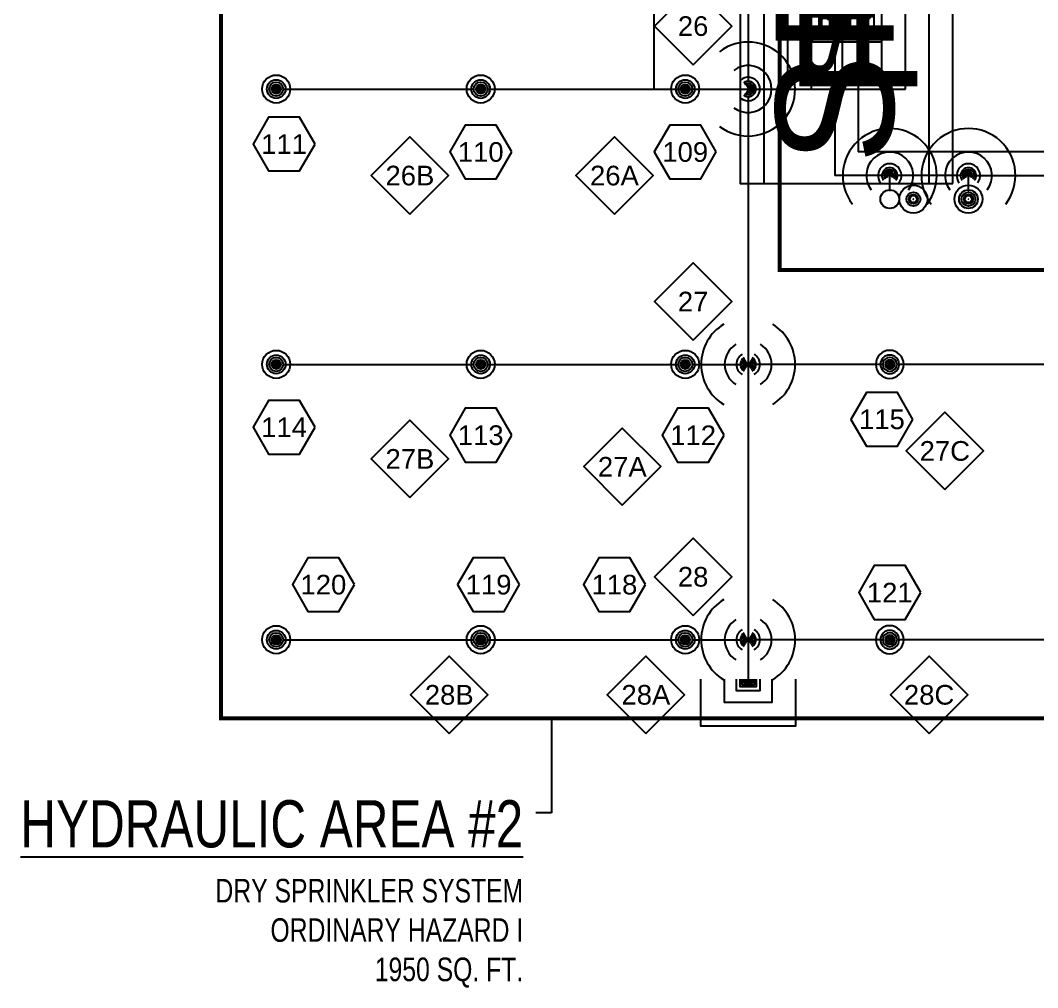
# Model space of a CAD drawing. Extents: x -17670 to 21732, y -105 to 1153.
# Drawn here: x -3454 to -2937, y -105 to 387 of the extents above; entities that cross this region are included whole.
import ezdxf
from ezdxf.enums import TextEntityAlignment as Align

# ---------------------------------------------------------------- set-up
doc = ezdxf.new("R2010")
doc.units = 0
doc.header["$LTSCALE"] = 48
doc.header["$MEASUREMENT"] = 0
doc.linetypes.add('PHANTOM', pattern=[2.5, 1.25, -0.25, 0.25, -0.25, 0.25, -0.25])
for name, color, linetype in [('0 @ 1 (1)', 7, 'Continuous'), ('0 @ 1 (2)', 7, 'Continuous'), ('0 @ 12', 7, 'Continuous'), ('0 @ 128', 7, 'Continuous'), ('0 @ 16', 7, 'Continuous'), ('0 @ 192', 7, 'Continuous'), ('0 @ 2', 7, 'Continuous'), ('0 @ 24', 7, 'Continuous'), ('0 @ 384', 7, 'Continuous'), ('0 @ 4', 7, 'Continuous'), ('0 @ 48', 7, 'Continuous'), ('0 @ 64', 7, 'Continuous'), ('0 @ 768', 7, 'Continuous'), ('0 @ 8', 7, 'Continuous'), ('0 @ 96', 7, 'Continuous'), ('F-DRYP-N', 3, 'Continuous'), ('F-DRYP-N @ 1 (1)', 3, 'Continuous'), ('F-DRYP-N @ 1 (2)', 3, 'Continuous'), ('F-DRYP-N @ 12', 3, 'Continuous'), ('F-DRYP-N @ 128', 3, 'Continuous'), ('F-DRYP-N @ 16', 3, 'Continuous'), ('F-DRYP-N @ 192', 3, 'Continuous'), ('F-DRYP-N @ 2', 3, 'Continuous'), ('F-DRYP-N @ 24', 3, 'Continuous'), ('F-DRYP-N @ 384', 3, 'Continuous'), ('F-DRYP-N @ 4', 3, 'Continuous'), ('F-DRYP-N @ 48', 3, 'Continuous'), ('F-DRYP-N @ 64', 3, 'Continuous'), ('F-DRYP-N @ 768', 3, 'Continuous'), ('F-DRYP-N @ 8', 3, 'Continuous'), ('F-DRYP-N @ 96', 3, 'Continuous'), ('F-FP-N', 2, 'Continuous'), ('F-FP-N @ 1 (1)', 2, 'Continuous'), ('F-FP-N @ 128', 2, 'Continuous'), ('F-FP-N @ 192', 2, 'Continuous'), ('F-FP-N @ 384', 2, 'Continuous'), ('F-FP-N @ 48', 2, 'Continuous'), ('F-FP-N @ 64', 2, 'Continuous'), ('F-FP-N @ 768', 2, 'Continuous'), ('F-FP-N @ 96', 2, 'Continuous'), ('F-HYDR-N', 2, 'Continuous'), ('F-HYDR-N @ 128', 2, 'Continuous'), ('F-SPRK-HEAD-N', 2, 'Continuous'), ('F-SPRK-HEAD-N @ 1 (1)', 2, 'Continuous'), ('F-SPRK-HEAD-N @ 1 (2)', 2, 'Continuous'), ('F-SPRK-HEAD-N @ 128', 2, 'Continuous'), ('F-SPRK-HEAD-N @ 192', 2, 'Continuous'), ('F-SPRK-HEAD-N @ 48', 2, 'Continuous'), ('F-SPRK-HEAD-N @ 64', 2, 'Continuous'), ('F-SPRK-HEAD-N @ 96', 2, 'Continuous'), ('F-SPRN-N', 1, 'Continuous'), ('F-SPRN-N @ 1 (1)', 1, 'Continuous'), ('F-SPRN-N @ 1 (2)', 1, 'Continuous'), ('F-SPRN-N @ 12', 1, 'Continuous'), ('F-SPRN-N @ 128', 1, 'Continuous'), ('F-SPRN-N @ 16', 1, 'Continuous'), ('F-SPRN-N @ 192', 1, 'Continuous'), ('F-SPRN-N @ 2', 1, 'Continuous'), ('F-SPRN-N @ 24', 1, 'Continuous'), ('F-SPRN-N @ 384', 1, 'Continuous'), ('F-SPRN-N @ 4', 1, 'Continuous'), ('F-SPRN-N @ 48', 1, 'Continuous'), ('F-SPRN-N @ 64', 1, 'Continuous'), ('F-SPRN-N @ 768', 1, 'Continuous'), ('F-SPRN-N @ 8', 1, 'Continuous'), ('F-SPRN-N @ 96', 1, 'Continuous')]:
    doc.layers.add(name, color=color, linetype=linetype)
doc.styles.add('Arial', font='arial.ttf')
doc.dimstyles.new('Loop128', dxfattribs={"dimscale": 0, "dimtxt": 0.09375, "dimasz": 0.03125, "dimexe": 0.0625, "dimexo": 0.0625, "dimgap": 0.09375, "dimtad": 1, "dimdec": 4, "dimzin": 3, "dimdsep": 46, "dimlunit": 4, "dimtxsty": 'Arial', "dimblk": 'OBLIQUE', "dimcen": 0.09375, "dimdle": 0.0625, "dimclrd": 256, "dimclre": 256, "dimclrt": 256, "dimadec": 4, "dimazin": 0, "dimtfac": 0.8, "dimtdec": 4, "dimtix": 1, "dimtofl": 0, "dimtmove": 1, "dimatfit": 0, "dimldrblk": 'LeaderNoteBlock', "dimfxl": 1, "dimfrac": 1, "dimtolj": 1, "dimtzin": 0, "dimlwd": -1, "dimlwe": -1, "dimarcsym": 0})

# ---------------------------------------------------------------- blocks, each defined once
blk = doc.blocks.new('*U20')
at = {"linetype": 'Continuous'}
blk.add_lwpolyline([(0, -0.03125), (-0.03125, -0.03125), (-0.03125, 0.03125), (0, 0.03125)], dxfattribs=at)
blk = doc.blocks.new('*U1248')
at = {"layer": 'F-DRYP-N @ 1 (1)', "rotation": 90}
blk.add_blockref('*U20', (-3084, 51.74), dxfattribs=at)
at = {"layer": 'F-DRYP-N @ 1 (2)', "rotation": 89.99999999999999}
blk.add_blockref('*U20', (-3084, 51.74), dxfattribs=at)
at = {"layer": 'F-DRYP-N @ 12', "xscale": 12.00000000000001, "yscale": 12.00000000000001, "zscale": 12.00000000000001, "rotation": 89.99999999999999}
blk.add_blockref('*U20', (-3084, 51.74), dxfattribs=at)
at = {"layer": 'F-DRYP-N @ 128', "xscale": 128.0000000000001, "yscale": 128.0000000000001, "zscale": 128.0000000000001, "rotation": 89.99999999999999}
blk.add_blockref('*U20', (-3084, 51.74), dxfattribs=at)
at = {"layer": 'F-DRYP-N @ 16', "xscale": 16.00000000000001, "yscale": 16.00000000000001, "zscale": 16.00000000000001, "rotation": 89.99999999999999}
blk.add_blockref('*U20', (-3084, 51.74), dxfattribs=at)
at = {"layer": 'F-DRYP-N @ 192', "xscale": 192.0000000000001, "yscale": 192.0000000000001, "zscale": 192.0000000000001, "rotation": 89.99999999999999}
blk.add_blockref('*U20', (-3084, 51.74), dxfattribs=at)
at = {"layer": 'F-DRYP-N @ 2', "xscale": 2.000000000000001, "yscale": 2.000000000000001, "zscale": 2.000000000000001, "rotation": 89.99999999999999}
blk.add_blockref('*U20', (-3084, 51.74), dxfattribs=at)
at = {"layer": 'F-DRYP-N @ 24', "xscale": 24.00000000000002, "yscale": 24.00000000000002, "zscale": 24.00000000000002, "rotation": 89.99999999999999}
blk.add_blockref('*U20', (-3084, 51.74), dxfattribs=at)
at = {"layer": 'F-DRYP-N @ 384', "xscale": 384.0000000000003, "yscale": 384.0000000000003, "zscale": 384.0000000000003, "rotation": 89.99999999999999}
blk.add_blockref('*U20', (-3084, 51.74), dxfattribs=at)
at = {"layer": 'F-DRYP-N @ 4', "xscale": 4.000000000000003, "yscale": 4.000000000000003, "zscale": 4.000000000000003, "rotation": 89.99999999999999}
blk.add_blockref('*U20', (-3084, 51.74), dxfattribs=at)
at = {"layer": 'F-DRYP-N @ 48', "xscale": 48.00000000000004, "yscale": 48.00000000000004, "zscale": 48.00000000000004, "rotation": 89.99999999999999}
blk.add_blockref('*U20', (-3084, 51.74), dxfattribs=at)
at = {"layer": 'F-DRYP-N @ 64', "xscale": 64.00000000000004, "yscale": 64.00000000000004, "zscale": 64.00000000000004, "rotation": 89.99999999999999}
blk.add_blockref('*U20', (-3084, 51.74), dxfattribs=at)
at = {"layer": 'F-DRYP-N @ 768', "xscale": 768.0000000000006, "yscale": 768.0000000000006, "zscale": 768.0000000000006, "rotation": 89.99999999999999}
blk.add_blockref('*U20', (-3084, 51.74), dxfattribs=at)
at = {"layer": 'F-DRYP-N @ 8', "xscale": 8.000000000000005, "yscale": 8.000000000000005, "zscale": 8.000000000000005, "rotation": 89.99999999999999}
blk.add_blockref('*U20', (-3084, 51.74), dxfattribs=at)
at = {"layer": 'F-DRYP-N @ 96', "xscale": 96.00000000000007, "yscale": 96.00000000000007, "zscale": 96.00000000000007, "rotation": 89.99999999999999}
blk.add_blockref('*U20', (-3084, 51.74), dxfattribs=at)
blk = doc.blocks.new('*U16')
at = {"layer": 'DEFPOINTS'}
blk.add_lwpolyline([(-0.125, -0.0625), (0.125, -0.0625), (0.125, 0.0625), (-0.125, 0.0625)], close=True, dxfattribs=at)
at = {"style": 'Arial'}
blk.add_text('FP', height=0.078125, dxfattribs=at).set_placement((0, 0), align=Align.MIDDLE)
blk = doc.blocks.new('*U1249')
at = {"layer": 'F-FP-N @ 1 (1)', "linetype": 'ByBlock', "lineweight": -2, "rotation": 90}
blk.add_blockref('*U16', (-3028, 399.74), dxfattribs=at)
at = {"layer": 'F-FP-N @ 128', "linetype": 'ByBlock', "lineweight": -2, "xscale": 128.0000000000001, "yscale": 128.0000000000001, "zscale": 128.0000000000001, "rotation": 89.99999999999999}
blk.add_blockref('*U16', (-3028, 399.74), dxfattribs=at)
at = {"layer": 'F-FP-N @ 192', "linetype": 'ByBlock', "lineweight": -2, "xscale": 192.0000000000001, "yscale": 192.0000000000001, "zscale": 192.0000000000001, "rotation": 89.99999999999999}
blk.add_blockref('*U16', (-3028, 399.74), dxfattribs=at)
at = {"layer": 'F-FP-N @ 384', "linetype": 'ByBlock', "lineweight": -2, "xscale": 384.0000000000003, "yscale": 384.0000000000003, "zscale": 384.0000000000003, "rotation": 89.99999999999999}
blk.add_blockref('*U16', (-3028, 399.74), dxfattribs=at)
at = {"layer": 'F-FP-N @ 48', "linetype": 'ByBlock', "lineweight": -2, "xscale": 48.00000000000004, "yscale": 48.00000000000004, "zscale": 48.00000000000004, "rotation": 89.99999999999999}
blk.add_blockref('*U16', (-3028, 399.74), dxfattribs=at)
at = {"layer": 'F-FP-N @ 64', "linetype": 'ByBlock', "lineweight": -2, "xscale": 64.00000000000004, "yscale": 64.00000000000004, "zscale": 64.00000000000004, "rotation": 89.99999999999999}
blk.add_blockref('*U16', (-3028, 399.74), dxfattribs=at)
at = {"layer": 'F-FP-N @ 768', "linetype": 'ByBlock', "lineweight": -2, "xscale": 768.0000000000006, "yscale": 768.0000000000006, "zscale": 768.0000000000006, "rotation": 89.99999999999999}
blk.add_blockref('*U16', (-3028, 399.74), dxfattribs=at)
at = {"layer": 'F-FP-N @ 96', "linetype": 'ByBlock', "lineweight": -2, "xscale": 96.00000000000007, "yscale": 96.00000000000007, "zscale": 96.00000000000007, "rotation": 89.99999999999999}
blk.add_blockref('*U16', (-3028, 399.74), dxfattribs=at)
blk = doc.blocks.new('*U23')
at = {"layer": 'DEFPOINTS'}
blk.add_lwpolyline([(-0.125, -0.0625), (0.125, -0.0625), (0.125, 0.0625), (-0.125, 0.0625)], close=True, dxfattribs=at)
at = {"style": 'Arial'}
blk.add_text('SPR', height=0.078125, dxfattribs=at).set_placement((0, 0), align=Align.MIDDLE)
blk = doc.blocks.new('*U1250')
at = {"layer": 'F-SPRN-N @ 1 (2)', "linetype": 'ByBlock', "lineweight": -2, "rotation": 90}
blk.add_blockref('*U23', (-3040, 399.74), dxfattribs=at)
at = {"layer": 'F-SPRN-N @ 128', "linetype": 'ByBlock', "lineweight": -2, "xscale": 128.0000000000001, "yscale": 128.0000000000001, "zscale": 128.0000000000001, "rotation": 89.99999999999999}
blk.add_blockref('*U23', (-3040, 399.74), dxfattribs=at)
at = {"layer": 'F-SPRN-N @ 192', "linetype": 'ByBlock', "lineweight": -2, "xscale": 192.0000000000001, "yscale": 192.0000000000001, "zscale": 192.0000000000001, "rotation": 89.99999999999999}
blk.add_blockref('*U23', (-3040, 399.74), dxfattribs=at)
at = {"layer": 'F-SPRN-N @ 384', "linetype": 'ByBlock', "lineweight": -2, "xscale": 384.0000000000003, "yscale": 384.0000000000003, "zscale": 384.0000000000003, "rotation": 89.99999999999999}
blk.add_blockref('*U23', (-3040, 399.74), dxfattribs=at)
at = {"layer": 'F-SPRN-N @ 48', "linetype": 'ByBlock', "lineweight": -2, "xscale": 48.00000000000004, "yscale": 48.00000000000004, "zscale": 48.00000000000004, "rotation": 89.99999999999999}
blk.add_blockref('*U23', (-3040, 399.74), dxfattribs=at)
at = {"layer": 'F-SPRN-N @ 64', "linetype": 'ByBlock', "lineweight": -2, "xscale": 64.00000000000004, "yscale": 64.00000000000004, "zscale": 64.00000000000004, "rotation": 89.99999999999999}
blk.add_blockref('*U23', (-3040, 399.74), dxfattribs=at)
at = {"layer": 'F-SPRN-N @ 768', "linetype": 'ByBlock', "lineweight": -2, "xscale": 768.0000000000006, "yscale": 768.0000000000006, "zscale": 768.0000000000006, "rotation": 89.99999999999999}
blk.add_blockref('*U23', (-3040, 399.74), dxfattribs=at)
at = {"layer": 'F-SPRN-N @ 96', "linetype": 'ByBlock', "lineweight": -2, "xscale": 96.00000000000007, "yscale": 96.00000000000007, "zscale": 96.00000000000007, "rotation": 89.99999999999999}
blk.add_blockref('*U23', (-3040, 399.74), dxfattribs=at)
blk = doc.blocks.new('*U36')
at = {"layer": 'DEFPOINTS'}
blk.add_lwpolyline([(-0.125, -0.0625), (0.125, -0.0625), (0.125, 0.0625), (-0.125, 0.0625)], close=True, dxfattribs=at)
at = {"style": 'Arial'}
blk.add_text('D', height=0.07812, dxfattribs=at).set_placement((0, 0), align=Align.MIDDLE)
blk = doc.blocks.new('*U1252')
at = {"layer": 'F-DRYP-N @ 1 (2)', "linetype": 'ByBlock', "lineweight": -2, "rotation": 90}
blk.add_blockref('*U36', (-3084, 447.74), dxfattribs=at)
at = {"layer": 'F-DRYP-N @ 128', "linetype": 'ByBlock', "lineweight": -2, "xscale": 128.0000000000001, "yscale": 128.0000000000001, "zscale": 128.0000000000001, "rotation": 89.99999999999999}
blk.add_blockref('*U36', (-3084, 447.74), dxfattribs=at)
at = {"layer": 'F-DRYP-N @ 192', "linetype": 'ByBlock', "lineweight": -2, "xscale": 192.0000000000001, "yscale": 192.0000000000001, "zscale": 192.0000000000001, "rotation": 89.99999999999999}
blk.add_blockref('*U36', (-3084, 447.74), dxfattribs=at)
at = {"layer": 'F-DRYP-N @ 384', "linetype": 'ByBlock', "lineweight": -2, "xscale": 384.0000000000003, "yscale": 384.0000000000003, "zscale": 384.0000000000003, "rotation": 89.99999999999999}
blk.add_blockref('*U36', (-3084, 447.74), dxfattribs=at)
at = {"layer": 'F-DRYP-N @ 48', "linetype": 'ByBlock', "lineweight": -2, "xscale": 48.00000000000004, "yscale": 48.00000000000004, "zscale": 48.00000000000004, "rotation": 89.99999999999999}
blk.add_blockref('*U36', (-3084, 447.74), dxfattribs=at)
at = {"layer": 'F-DRYP-N @ 64', "linetype": 'ByBlock', "lineweight": -2, "xscale": 64.00000000000004, "yscale": 64.00000000000004, "zscale": 64.00000000000004, "rotation": 89.99999999999999}
blk.add_blockref('*U36', (-3084, 447.74), dxfattribs=at)
at = {"layer": 'F-DRYP-N @ 768', "linetype": 'ByBlock', "lineweight": -2, "xscale": 768.0000000000006, "yscale": 768.0000000000006, "zscale": 768.0000000000006, "rotation": 89.99999999999999}
blk.add_blockref('*U36', (-3084, 447.74), dxfattribs=at)
at = {"layer": 'F-DRYP-N @ 96', "linetype": 'ByBlock', "lineweight": -2, "xscale": 96.00000000000007, "yscale": 96.00000000000007, "zscale": 96.00000000000007, "rotation": 89.99999999999999}
blk.add_blockref('*U36', (-3084, 447.74), dxfattribs=at)
blk = doc.blocks.new('*U27')
blk.add_circle((0, 0), 0.0371)
blk = doc.blocks.new('*U1264')
at = {"layer": 'F-SPRK-HEAD-N @ 1 (1)'}
blk.add_blockref('*U27', (-2972, 295.74), dxfattribs=at)
at = {"layer": 'F-SPRK-HEAD-N @ 1 (2)'}
blk.add_blockref('*U27', (-2972, 295.74), dxfattribs=at)
at = {"layer": 'F-SPRK-HEAD-N @ 128', "xscale": 128, "yscale": 128, "zscale": 128}
blk.add_blockref('*U27', (-2972, 295.74), dxfattribs=at)
at = {"layer": 'F-SPRK-HEAD-N @ 192', "xscale": 192, "yscale": 192, "zscale": 192}
blk.add_blockref('*U27', (-2972, 295.74), dxfattribs=at)
at = {"layer": 'F-SPRK-HEAD-N @ 48', "xscale": 48, "yscale": 48, "zscale": 48}
blk.add_blockref('*U27', (-2972, 295.74), dxfattribs=at)
at = {"layer": 'F-SPRK-HEAD-N @ 64', "xscale": 64, "yscale": 64, "zscale": 64}
blk.add_blockref('*U27', (-2972, 295.74), dxfattribs=at)
at = {"layer": 'F-SPRK-HEAD-N @ 96', "xscale": 96, "yscale": 96, "zscale": 96}
blk.add_blockref('*U27', (-2972, 295.74), dxfattribs=at)
blk = doc.blocks.new('*U12')
at = {"linetype": 'Continuous'}
blk.add_arc((0, 0), 0.03112, 232.56697, 127.43303, dxfattribs=at)
blk = doc.blocks.new('*U1226')
at = {"layer": '0 @ 1 (1)', "rotation": 180}
blk.add_blockref('*U12', (0, 0), dxfattribs=at)
at = {"layer": '0 @ 1 (2)', "rotation": 180}
blk.add_blockref('*U12', (0, 0), dxfattribs=at)
at = {"layer": '0 @ 12', "xscale": 12, "yscale": 12, "zscale": 12, "rotation": 180}
blk.add_blockref('*U12', (0, 0), dxfattribs=at)
at = {"layer": '0 @ 128', "xscale": 128, "yscale": 128, "zscale": 128, "rotation": 180}
blk.add_blockref('*U12', (0, 0), dxfattribs=at)
at = {"layer": '0 @ 16', "xscale": 16, "yscale": 16, "zscale": 16, "rotation": 180}
blk.add_blockref('*U12', (0, 0), dxfattribs=at)
at = {"layer": '0 @ 192', "xscale": 192, "yscale": 192, "zscale": 192, "rotation": 180}
blk.add_blockref('*U12', (0, 0), dxfattribs=at)
at = {"layer": '0 @ 2', "xscale": 2, "yscale": 2, "zscale": 2, "rotation": 180}
blk.add_blockref('*U12', (0, 0), dxfattribs=at)
at = {"layer": '0 @ 24', "xscale": 24, "yscale": 24, "zscale": 24, "rotation": 180}
blk.add_blockref('*U12', (0, 0), dxfattribs=at)
at = {"layer": '0 @ 384', "xscale": 384, "yscale": 384, "zscale": 384, "rotation": 180}
blk.add_blockref('*U12', (0, 0), dxfattribs=at)
at = {"layer": '0 @ 4', "xscale": 4, "yscale": 4, "zscale": 4, "rotation": 180}
blk.add_blockref('*U12', (0, 0), dxfattribs=at)
at = {"layer": '0 @ 48', "xscale": 48, "yscale": 48, "zscale": 48, "rotation": 180}
blk.add_blockref('*U12', (0, 0), dxfattribs=at)
at = {"layer": '0 @ 64', "xscale": 64, "yscale": 64, "zscale": 64, "rotation": 180}
blk.add_blockref('*U12', (0, 0), dxfattribs=at)
at = {"layer": '0 @ 768', "xscale": 768, "yscale": 768, "zscale": 768, "rotation": 180}
blk.add_blockref('*U12', (0, 0), dxfattribs=at)
at = {"layer": '0 @ 8', "xscale": 8, "yscale": 8, "zscale": 8, "rotation": 180}
blk.add_blockref('*U12', (0, 0), dxfattribs=at)
at = {"layer": '0 @ 96', "xscale": 96, "yscale": 96, "zscale": 96, "rotation": 180}
blk.add_blockref('*U12', (0, 0), dxfattribs=at)
blk = doc.blocks.new('PipeDrop')
blk.add_blockref('*U1226', (0, 0))
blk = doc.blocks.new('*U1429')
at = {"layer": 'F-SPRK-HEAD-N @ 1 (1)'}
blk.add_blockref('*U27', (-3000, 295.74), dxfattribs=at)
at = {"layer": 'F-SPRK-HEAD-N @ 1 (2)'}
blk.add_blockref('*U27', (-3000, 295.74), dxfattribs=at)
at = {"layer": 'F-SPRK-HEAD-N @ 128', "xscale": 128, "yscale": 128, "zscale": 128}
blk.add_blockref('*U27', (-3012, 295.74), dxfattribs=at)
at = {"layer": 'F-SPRK-HEAD-N @ 192', "xscale": 192, "yscale": 192, "zscale": 192}
blk.add_blockref('*U27', (-3000, 295.74), dxfattribs=at)
at = {"layer": 'F-SPRK-HEAD-N @ 48', "xscale": 48, "yscale": 48, "zscale": 48}
blk.add_blockref('*U27', (-3000, 295.74), dxfattribs=at)
at = {"layer": 'F-SPRK-HEAD-N @ 64', "xscale": 64, "yscale": 64, "zscale": 64}
blk.add_blockref('*U27', (-3000, 295.74), dxfattribs=at)
at = {"layer": 'F-SPRK-HEAD-N @ 96', "xscale": 96, "yscale": 96, "zscale": 96}
blk.add_blockref('*U27', (-3000, 295.74), dxfattribs=at)
blk = doc.blocks.new('*U1437')
at = {"layer": 'F-SPRN-N @ 1 (1)', "rotation": 89.99999999999999}
blk.add_blockref('*U12', (-3012, 307.74), dxfattribs=at)
at = {"layer": 'F-SPRN-N @ 1 (2)', "rotation": 89.99999999999999}
blk.add_blockref('*U12', (-3012, 307.74), dxfattribs=at)
at = {"layer": 'F-SPRN-N @ 12', "xscale": 12.00000000000001, "yscale": 12.00000000000001, "zscale": 12.00000000000001, "rotation": 89.99999999999999}
blk.add_blockref('*U12', (-3012, 307.74), dxfattribs=at)
at = {"layer": 'F-SPRN-N @ 128', "xscale": 128.0000000000001, "yscale": 128.0000000000001, "zscale": 128.0000000000001, "rotation": 89.99999999999999}
blk.add_blockref('*U12', (-3012, 307.74), dxfattribs=at)
at = {"layer": 'F-SPRN-N @ 16', "xscale": 16.00000000000001, "yscale": 16.00000000000001, "zscale": 16.00000000000001, "rotation": 89.99999999999999}
blk.add_blockref('*U12', (-3012, 307.74), dxfattribs=at)
at = {"layer": 'F-SPRN-N @ 192', "xscale": 192.0000000000001, "yscale": 192.0000000000001, "zscale": 192.0000000000001, "rotation": 89.99999999999999}
blk.add_blockref('*U12', (-3012, 307.74), dxfattribs=at)
at = {"layer": 'F-SPRN-N @ 2', "xscale": 2.000000000000001, "yscale": 2.000000000000001, "zscale": 2.000000000000001, "rotation": 89.99999999999999}
blk.add_blockref('*U12', (-3012, 307.74), dxfattribs=at)
at = {"layer": 'F-SPRN-N @ 24', "xscale": 24.00000000000001, "yscale": 24.00000000000001, "zscale": 24.00000000000001, "rotation": 89.99999999999999}
blk.add_blockref('*U12', (-3012, 307.74), dxfattribs=at)
at = {"layer": 'F-SPRN-N @ 384', "xscale": 384.0000000000002, "yscale": 384.0000000000002, "zscale": 384.0000000000002, "rotation": 89.99999999999999}
blk.add_blockref('*U12', (-3012, 307.74), dxfattribs=at)
at = {"layer": 'F-SPRN-N @ 4', "xscale": 4.000000000000002, "yscale": 4.000000000000002, "zscale": 4.000000000000002, "rotation": 89.99999999999999}
blk.add_blockref('*U12', (-3012, 307.74), dxfattribs=at)
at = {"layer": 'F-SPRN-N @ 48', "xscale": 48.00000000000002, "yscale": 48.00000000000002, "zscale": 48.00000000000002, "rotation": 89.99999999999999}
blk.add_blockref('*U12', (-3012, 307.74), dxfattribs=at)
at = {"layer": 'F-SPRN-N @ 64', "xscale": 64.00000000000003, "yscale": 64.00000000000003, "zscale": 64.00000000000003, "rotation": 89.99999999999999}
blk.add_blockref('*U12', (-3012, 307.74), dxfattribs=at)
at = {"layer": 'F-SPRN-N @ 768', "xscale": 768.0000000000003, "yscale": 768.0000000000003, "zscale": 768.0000000000003, "rotation": 89.99999999999999}
blk.add_blockref('*U12', (-3012, 307.74), dxfattribs=at)
at = {"layer": 'F-SPRN-N @ 8', "xscale": 8.000000000000004, "yscale": 8.000000000000004, "zscale": 8.000000000000004, "rotation": 89.99999999999999}
blk.add_blockref('*U12', (-3012, 307.74), dxfattribs=at)
at = {"layer": 'F-SPRN-N @ 96', "xscale": 96.00000000000004, "yscale": 96.00000000000004, "zscale": 96.00000000000004, "rotation": 89.99999999999999}
blk.add_blockref('*U12', (-3012, 307.74), dxfattribs=at)
blk = doc.blocks.new('*U38')
blk.add_circle((0, 0), 0.0371)
at = {"color": 7, "lineweight": 0}
blk.add_circle((0, 0), 0.0117, dxfattribs=at)
blk = doc.blocks.new('*U1443')
at = {"layer": 'F-SPRK-HEAD-N @ 1 (1)'}
blk.add_blockref('*U38', (-3116, 351.74), dxfattribs=at)
at = {"layer": 'F-SPRK-HEAD-N @ 1 (2)'}
blk.add_blockref('*U38', (-3116, 351.74), dxfattribs=at)
at = {"layer": 'F-SPRK-HEAD-N @ 128', "xscale": 128, "yscale": 128, "zscale": 128}
blk.add_blockref('*U38', (-3116, 351.74), dxfattribs=at)
at = {"layer": 'F-SPRK-HEAD-N @ 192', "xscale": 192, "yscale": 192, "zscale": 192}
blk.add_blockref('*U38', (-3116, 351.74), dxfattribs=at)
at = {"layer": 'F-SPRK-HEAD-N @ 48', "xscale": 48, "yscale": 48, "zscale": 48}
blk.add_blockref('*U38', (-3116, 351.74), dxfattribs=at)
at = {"layer": 'F-SPRK-HEAD-N @ 64', "xscale": 64, "yscale": 64, "zscale": 64}
blk.add_blockref('*U38', (-3116, 351.74), dxfattribs=at)
at = {"layer": 'F-SPRK-HEAD-N @ 96', "xscale": 96, "yscale": 96, "zscale": 96}
blk.add_blockref('*U38', (-3116, 351.74), dxfattribs=at)
blk = doc.blocks.new('*U1444')
at = {"layer": 'F-SPRK-HEAD-N @ 1 (1)'}
blk.add_blockref('*U38', (-3220, 351.74), dxfattribs=at)
at = {"layer": 'F-SPRK-HEAD-N @ 1 (2)'}
blk.add_blockref('*U38', (-3220, 351.74), dxfattribs=at)
at = {"layer": 'F-SPRK-HEAD-N @ 128', "xscale": 128, "yscale": 128, "zscale": 128}
blk.add_blockref('*U38', (-3220, 351.74), dxfattribs=at)
at = {"layer": 'F-SPRK-HEAD-N @ 192', "xscale": 192, "yscale": 192, "zscale": 192}
blk.add_blockref('*U38', (-3220, 351.74), dxfattribs=at)
at = {"layer": 'F-SPRK-HEAD-N @ 48', "xscale": 48, "yscale": 48, "zscale": 48}
blk.add_blockref('*U38', (-3220, 351.74), dxfattribs=at)
at = {"layer": 'F-SPRK-HEAD-N @ 64', "xscale": 64, "yscale": 64, "zscale": 64}
blk.add_blockref('*U38', (-3220, 351.74), dxfattribs=at)
at = {"layer": 'F-SPRK-HEAD-N @ 96', "xscale": 96, "yscale": 96, "zscale": 96}
blk.add_blockref('*U38', (-3220, 351.74), dxfattribs=at)
blk = doc.blocks.new('*U1445')
at = {"layer": 'F-SPRK-HEAD-N @ 1 (1)'}
blk.add_blockref('*U38', (-3324, 351.74), dxfattribs=at)
at = {"layer": 'F-SPRK-HEAD-N @ 1 (2)'}
blk.add_blockref('*U38', (-3324, 351.74), dxfattribs=at)
at = {"layer": 'F-SPRK-HEAD-N @ 128', "xscale": 128, "yscale": 128, "zscale": 128}
blk.add_blockref('*U38', (-3324, 351.74), dxfattribs=at)
at = {"layer": 'F-SPRK-HEAD-N @ 192', "xscale": 192, "yscale": 192, "zscale": 192}
blk.add_blockref('*U38', (-3324, 351.74), dxfattribs=at)
at = {"layer": 'F-SPRK-HEAD-N @ 48', "xscale": 48, "yscale": 48, "zscale": 48}
blk.add_blockref('*U38', (-3324, 351.74), dxfattribs=at)
at = {"layer": 'F-SPRK-HEAD-N @ 64', "xscale": 64, "yscale": 64, "zscale": 64}
blk.add_blockref('*U38', (-3324, 351.74), dxfattribs=at)
at = {"layer": 'F-SPRK-HEAD-N @ 96', "xscale": 96, "yscale": 96, "zscale": 96}
blk.add_blockref('*U38', (-3324, 351.74), dxfattribs=at)
blk = doc.blocks.new('*U1446')
at = {"layer": 'F-SPRK-HEAD-N @ 1 (1)'}
blk.add_blockref('*U38', (-3116, 211.74), dxfattribs=at)
at = {"layer": 'F-SPRK-HEAD-N @ 1 (2)'}
blk.add_blockref('*U38', (-3116, 211.74), dxfattribs=at)
at = {"layer": 'F-SPRK-HEAD-N @ 128', "xscale": 128, "yscale": 128, "zscale": 128}
blk.add_blockref('*U38', (-3116, 211.74), dxfattribs=at)
at = {"layer": 'F-SPRK-HEAD-N @ 192', "xscale": 192, "yscale": 192, "zscale": 192}
blk.add_blockref('*U38', (-3116, 211.74), dxfattribs=at)
at = {"layer": 'F-SPRK-HEAD-N @ 48', "xscale": 48, "yscale": 48, "zscale": 48}
blk.add_blockref('*U38', (-3116, 211.74), dxfattribs=at)
at = {"layer": 'F-SPRK-HEAD-N @ 64', "xscale": 64, "yscale": 64, "zscale": 64}
blk.add_blockref('*U38', (-3116, 211.74), dxfattribs=at)
at = {"layer": 'F-SPRK-HEAD-N @ 96', "xscale": 96, "yscale": 96, "zscale": 96}
blk.add_blockref('*U38', (-3116, 211.74), dxfattribs=at)
blk = doc.blocks.new('*U1447')
at = {"layer": 'F-SPRK-HEAD-N @ 1 (1)'}
blk.add_blockref('*U38', (-3220, 211.74), dxfattribs=at)
at = {"layer": 'F-SPRK-HEAD-N @ 1 (2)'}
blk.add_blockref('*U38', (-3220, 211.74), dxfattribs=at)
at = {"layer": 'F-SPRK-HEAD-N @ 128', "xscale": 128, "yscale": 128, "zscale": 128}
blk.add_blockref('*U38', (-3220, 211.74), dxfattribs=at)
at = {"layer": 'F-SPRK-HEAD-N @ 192', "xscale": 192, "yscale": 192, "zscale": 192}
blk.add_blockref('*U38', (-3220, 211.74), dxfattribs=at)
at = {"layer": 'F-SPRK-HEAD-N @ 48', "xscale": 48, "yscale": 48, "zscale": 48}
blk.add_blockref('*U38', (-3220, 211.74), dxfattribs=at)
at = {"layer": 'F-SPRK-HEAD-N @ 64', "xscale": 64, "yscale": 64, "zscale": 64}
blk.add_blockref('*U38', (-3220, 211.74), dxfattribs=at)
at = {"layer": 'F-SPRK-HEAD-N @ 96', "xscale": 96, "yscale": 96, "zscale": 96}
blk.add_blockref('*U38', (-3220, 211.74), dxfattribs=at)
blk = doc.blocks.new('*U1448')
at = {"layer": 'F-SPRK-HEAD-N @ 1 (1)'}
blk.add_blockref('*U38', (-3324, 211.74), dxfattribs=at)
at = {"layer": 'F-SPRK-HEAD-N @ 1 (2)'}
blk.add_blockref('*U38', (-3324, 211.74), dxfattribs=at)
at = {"layer": 'F-SPRK-HEAD-N @ 128', "xscale": 128, "yscale": 128, "zscale": 128}
blk.add_blockref('*U38', (-3324, 211.74), dxfattribs=at)
at = {"layer": 'F-SPRK-HEAD-N @ 192', "xscale": 192, "yscale": 192, "zscale": 192}
blk.add_blockref('*U38', (-3324, 211.74), dxfattribs=at)
at = {"layer": 'F-SPRK-HEAD-N @ 48', "xscale": 48, "yscale": 48, "zscale": 48}
blk.add_blockref('*U38', (-3324, 211.74), dxfattribs=at)
at = {"layer": 'F-SPRK-HEAD-N @ 64', "xscale": 64, "yscale": 64, "zscale": 64}
blk.add_blockref('*U38', (-3324, 211.74), dxfattribs=at)
at = {"layer": 'F-SPRK-HEAD-N @ 96', "xscale": 96, "yscale": 96, "zscale": 96}
blk.add_blockref('*U38', (-3324, 211.74), dxfattribs=at)
blk = doc.blocks.new('*U1449')
at = {"layer": 'F-SPRK-HEAD-N @ 1 (1)'}
blk.add_blockref('*U38', (-3116, 71.74), dxfattribs=at)
at = {"layer": 'F-SPRK-HEAD-N @ 1 (2)'}
blk.add_blockref('*U38', (-3116, 71.74), dxfattribs=at)
at = {"layer": 'F-SPRK-HEAD-N @ 128', "xscale": 128, "yscale": 128, "zscale": 128}
blk.add_blockref('*U38', (-3116, 71.74), dxfattribs=at)
at = {"layer": 'F-SPRK-HEAD-N @ 192', "xscale": 192, "yscale": 192, "zscale": 192}
blk.add_blockref('*U38', (-3116, 71.74), dxfattribs=at)
at = {"layer": 'F-SPRK-HEAD-N @ 48', "xscale": 48, "yscale": 48, "zscale": 48}
blk.add_blockref('*U38', (-3116, 71.74), dxfattribs=at)
at = {"layer": 'F-SPRK-HEAD-N @ 64', "xscale": 64, "yscale": 64, "zscale": 64}
blk.add_blockref('*U38', (-3116, 71.74), dxfattribs=at)
at = {"layer": 'F-SPRK-HEAD-N @ 96', "xscale": 96, "yscale": 96, "zscale": 96}
blk.add_blockref('*U38', (-3116, 71.74), dxfattribs=at)
blk = doc.blocks.new('*U1450')
at = {"layer": 'F-SPRK-HEAD-N @ 1 (1)'}
blk.add_blockref('*U38', (-3220, 71.74), dxfattribs=at)
at = {"layer": 'F-SPRK-HEAD-N @ 1 (2)'}
blk.add_blockref('*U38', (-3220, 71.74), dxfattribs=at)
at = {"layer": 'F-SPRK-HEAD-N @ 128', "xscale": 128, "yscale": 128, "zscale": 128}
blk.add_blockref('*U38', (-3220, 71.74), dxfattribs=at)
at = {"layer": 'F-SPRK-HEAD-N @ 192', "xscale": 192, "yscale": 192, "zscale": 192}
blk.add_blockref('*U38', (-3220, 71.74), dxfattribs=at)
at = {"layer": 'F-SPRK-HEAD-N @ 48', "xscale": 48, "yscale": 48, "zscale": 48}
blk.add_blockref('*U38', (-3220, 71.74), dxfattribs=at)
at = {"layer": 'F-SPRK-HEAD-N @ 64', "xscale": 64, "yscale": 64, "zscale": 64}
blk.add_blockref('*U38', (-3220, 71.74), dxfattribs=at)
at = {"layer": 'F-SPRK-HEAD-N @ 96', "xscale": 96, "yscale": 96, "zscale": 96}
blk.add_blockref('*U38', (-3220, 71.74), dxfattribs=at)
blk = doc.blocks.new('*U1451')
at = {"layer": 'F-SPRK-HEAD-N @ 1 (1)'}
blk.add_blockref('*U38', (-3324, 71.74), dxfattribs=at)
at = {"layer": 'F-SPRK-HEAD-N @ 1 (2)'}
blk.add_blockref('*U38', (-3324, 71.74), dxfattribs=at)
at = {"layer": 'F-SPRK-HEAD-N @ 128', "xscale": 128, "yscale": 128, "zscale": 128}
blk.add_blockref('*U38', (-3324, 71.74), dxfattribs=at)
at = {"layer": 'F-SPRK-HEAD-N @ 192', "xscale": 192, "yscale": 192, "zscale": 192}
blk.add_blockref('*U38', (-3324, 71.74), dxfattribs=at)
at = {"layer": 'F-SPRK-HEAD-N @ 48', "xscale": 48, "yscale": 48, "zscale": 48}
blk.add_blockref('*U38', (-3324, 71.74), dxfattribs=at)
at = {"layer": 'F-SPRK-HEAD-N @ 64', "xscale": 64, "yscale": 64, "zscale": 64}
blk.add_blockref('*U38', (-3324, 71.74), dxfattribs=at)
at = {"layer": 'F-SPRK-HEAD-N @ 96', "xscale": 96, "yscale": 96, "zscale": 96}
blk.add_blockref('*U38', (-3324, 71.74), dxfattribs=at)
blk = doc.blocks.new('*U40')
for start, end in [(121.27433, 238.72567), (301.43418, 58.56582)]:
    blk.add_arc((0, 0), 0.03112, start, end)
blk = doc.blocks.new('*U1452')
at = {"layer": 'F-DRYP-N @ 1 (1)'}
blk.add_blockref('*U40', (-3084, 71.74), dxfattribs=at)
at = {"layer": 'F-DRYP-N @ 1 (2)'}
blk.add_blockref('*U40', (-3084, 71.74), dxfattribs=at)
at = {"layer": 'F-DRYP-N @ 12', "xscale": 12, "yscale": 12, "zscale": 12}
blk.add_blockref('*U40', (-3084, 71.74), dxfattribs=at)
at = {"layer": 'F-DRYP-N @ 128', "xscale": 128, "yscale": 128, "zscale": 128}
blk.add_blockref('*U40', (-3084, 71.74), dxfattribs=at)
at = {"layer": 'F-DRYP-N @ 16', "xscale": 16, "yscale": 16, "zscale": 16}
blk.add_blockref('*U40', (-3084, 71.74), dxfattribs=at)
at = {"layer": 'F-DRYP-N @ 192', "xscale": 192, "yscale": 192, "zscale": 192}
blk.add_blockref('*U40', (-3084, 71.74), dxfattribs=at)
at = {"layer": 'F-DRYP-N @ 2', "xscale": 2, "yscale": 2, "zscale": 2}
blk.add_blockref('*U40', (-3084, 71.74), dxfattribs=at)
at = {"layer": 'F-DRYP-N @ 24', "xscale": 24, "yscale": 24, "zscale": 24}
blk.add_blockref('*U40', (-3084, 71.74), dxfattribs=at)
at = {"layer": 'F-DRYP-N @ 384', "xscale": 384, "yscale": 384, "zscale": 384}
blk.add_blockref('*U40', (-3084, 71.74), dxfattribs=at)
at = {"layer": 'F-DRYP-N @ 4', "xscale": 4, "yscale": 4, "zscale": 4}
blk.add_blockref('*U40', (-3084, 71.74), dxfattribs=at)
at = {"layer": 'F-DRYP-N @ 48', "xscale": 48, "yscale": 48, "zscale": 48}
blk.add_blockref('*U40', (-3084, 71.74), dxfattribs=at)
at = {"layer": 'F-DRYP-N @ 64', "xscale": 64, "yscale": 64, "zscale": 64}
blk.add_blockref('*U40', (-3084, 71.74), dxfattribs=at)
at = {"layer": 'F-DRYP-N @ 768', "xscale": 768, "yscale": 768, "zscale": 768}
blk.add_blockref('*U40', (-3084, 71.74), dxfattribs=at)
at = {"layer": 'F-DRYP-N @ 8', "xscale": 8, "yscale": 8, "zscale": 8}
blk.add_blockref('*U40', (-3084, 71.74), dxfattribs=at)
at = {"layer": 'F-DRYP-N @ 96', "xscale": 96, "yscale": 96, "zscale": 96}
blk.add_blockref('*U40', (-3084, 71.74), dxfattribs=at)
blk = doc.blocks.new('*U1453')
at = {"layer": 'F-DRYP-N @ 1 (1)'}
blk.add_blockref('*U40', (-3084, 211.74), dxfattribs=at)
at = {"layer": 'F-DRYP-N @ 1 (2)'}
blk.add_blockref('*U40', (-3084, 211.74), dxfattribs=at)
at = {"layer": 'F-DRYP-N @ 12', "xscale": 12, "yscale": 12, "zscale": 12}
blk.add_blockref('*U40', (-3084, 211.74), dxfattribs=at)
at = {"layer": 'F-DRYP-N @ 128', "xscale": 128, "yscale": 128, "zscale": 128}
blk.add_blockref('*U40', (-3084, 211.74), dxfattribs=at)
at = {"layer": 'F-DRYP-N @ 16', "xscale": 16, "yscale": 16, "zscale": 16}
blk.add_blockref('*U40', (-3084, 211.74), dxfattribs=at)
at = {"layer": 'F-DRYP-N @ 192', "xscale": 192, "yscale": 192, "zscale": 192}
blk.add_blockref('*U40', (-3084, 211.74), dxfattribs=at)
at = {"layer": 'F-DRYP-N @ 2', "xscale": 2, "yscale": 2, "zscale": 2}
blk.add_blockref('*U40', (-3084, 211.74), dxfattribs=at)
at = {"layer": 'F-DRYP-N @ 24', "xscale": 24, "yscale": 24, "zscale": 24}
blk.add_blockref('*U40', (-3084, 211.74), dxfattribs=at)
at = {"layer": 'F-DRYP-N @ 384', "xscale": 384, "yscale": 384, "zscale": 384}
blk.add_blockref('*U40', (-3084, 211.74), dxfattribs=at)
at = {"layer": 'F-DRYP-N @ 4', "xscale": 4, "yscale": 4, "zscale": 4}
blk.add_blockref('*U40', (-3084, 211.74), dxfattribs=at)
at = {"layer": 'F-DRYP-N @ 48', "xscale": 48, "yscale": 48, "zscale": 48}
blk.add_blockref('*U40', (-3084, 211.74), dxfattribs=at)
at = {"layer": 'F-DRYP-N @ 64', "xscale": 64, "yscale": 64, "zscale": 64}
blk.add_blockref('*U40', (-3084, 211.74), dxfattribs=at)
at = {"layer": 'F-DRYP-N @ 768', "xscale": 768, "yscale": 768, "zscale": 768}
blk.add_blockref('*U40', (-3084, 211.74), dxfattribs=at)
at = {"layer": 'F-DRYP-N @ 8', "xscale": 8, "yscale": 8, "zscale": 8}
blk.add_blockref('*U40', (-3084, 211.74), dxfattribs=at)
at = {"layer": 'F-DRYP-N @ 96', "xscale": 96, "yscale": 96, "zscale": 96}
blk.add_blockref('*U40', (-3084, 211.74), dxfattribs=at)
blk = doc.blocks.new('*U1454')
at = {"layer": 'F-DRYP-N @ 1 (1)'}
blk.add_blockref('*U12', (-3084, 351.74), dxfattribs=at)
at = {"layer": 'F-DRYP-N @ 1 (2)'}
blk.add_blockref('*U12', (-3084, 351.74), dxfattribs=at)
at = {"layer": 'F-DRYP-N @ 12', "xscale": 12, "yscale": 12, "zscale": 12}
blk.add_blockref('*U12', (-3084, 351.74), dxfattribs=at)
at = {"layer": 'F-DRYP-N @ 128', "xscale": 128, "yscale": 128, "zscale": 128}
blk.add_blockref('*U12', (-3084, 351.74), dxfattribs=at)
at = {"layer": 'F-DRYP-N @ 16', "xscale": 16, "yscale": 16, "zscale": 16}
blk.add_blockref('*U12', (-3084, 351.74), dxfattribs=at)
at = {"layer": 'F-DRYP-N @ 192', "xscale": 192, "yscale": 192, "zscale": 192}
blk.add_blockref('*U12', (-3084, 351.74), dxfattribs=at)
at = {"layer": 'F-DRYP-N @ 2', "xscale": 2, "yscale": 2, "zscale": 2}
blk.add_blockref('*U12', (-3084, 351.74), dxfattribs=at)
at = {"layer": 'F-DRYP-N @ 24', "xscale": 24, "yscale": 24, "zscale": 24}
blk.add_blockref('*U12', (-3084, 351.74), dxfattribs=at)
at = {"layer": 'F-DRYP-N @ 384', "xscale": 384, "yscale": 384, "zscale": 384}
blk.add_blockref('*U12', (-3084, 351.74), dxfattribs=at)
at = {"layer": 'F-DRYP-N @ 4', "xscale": 4, "yscale": 4, "zscale": 4}
blk.add_blockref('*U12', (-3084, 351.74), dxfattribs=at)
at = {"layer": 'F-DRYP-N @ 48', "xscale": 48, "yscale": 48, "zscale": 48}
blk.add_blockref('*U12', (-3084, 351.74), dxfattribs=at)
at = {"layer": 'F-DRYP-N @ 64', "xscale": 64, "yscale": 64, "zscale": 64}
blk.add_blockref('*U12', (-3084, 351.74), dxfattribs=at)
at = {"layer": 'F-DRYP-N @ 768', "xscale": 768, "yscale": 768, "zscale": 768}
blk.add_blockref('*U12', (-3084, 351.74), dxfattribs=at)
at = {"layer": 'F-DRYP-N @ 8', "xscale": 8, "yscale": 8, "zscale": 8}
blk.add_blockref('*U12', (-3084, 351.74), dxfattribs=at)
at = {"layer": 'F-DRYP-N @ 96', "xscale": 96, "yscale": 96, "zscale": 96}
blk.add_blockref('*U12', (-3084, 351.74), dxfattribs=at)
blk = doc.blocks.new('*U1480')
at = {"layer": 'F-SPRK-HEAD-N @ 1 (1)', "xscale": -1}
blk.add_blockref('*U38', (-3012, 211.74), dxfattribs=at)
at = {"layer": 'F-SPRK-HEAD-N @ 1 (2)', "xscale": -1}
blk.add_blockref('*U38', (-3012, 211.74), dxfattribs=at)
at = {"layer": 'F-SPRK-HEAD-N @ 128', "xscale": -128, "yscale": 128, "zscale": 128}
blk.add_blockref('*U38', (-3012, 211.74), dxfattribs=at)
at = {"layer": 'F-SPRK-HEAD-N @ 192', "xscale": -192, "yscale": 192, "zscale": 192}
blk.add_blockref('*U38', (-3012, 211.74), dxfattribs=at)
at = {"layer": 'F-SPRK-HEAD-N @ 48', "xscale": -48, "yscale": 48, "zscale": 48}
blk.add_blockref('*U38', (-3012, 211.74), dxfattribs=at)
at = {"layer": 'F-SPRK-HEAD-N @ 64', "xscale": -64, "yscale": 64, "zscale": 64}
blk.add_blockref('*U38', (-3012, 211.74), dxfattribs=at)
at = {"layer": 'F-SPRK-HEAD-N @ 96', "xscale": -96, "yscale": 96, "zscale": 96}
blk.add_blockref('*U38', (-3012, 211.74), dxfattribs=at)
blk = doc.blocks.new('*U1483')
at = {"layer": 'F-SPRK-HEAD-N @ 1 (1)', "xscale": -1}
blk.add_blockref('*U38', (-3012, 71.74), dxfattribs=at)
at = {"layer": 'F-SPRK-HEAD-N @ 1 (2)', "xscale": -1}
blk.add_blockref('*U38', (-3012, 71.74), dxfattribs=at)
at = {"layer": 'F-SPRK-HEAD-N @ 128', "xscale": -128, "yscale": 128, "zscale": 128}
blk.add_blockref('*U38', (-3012, 71.74), dxfattribs=at)
at = {"layer": 'F-SPRK-HEAD-N @ 192', "xscale": -192, "yscale": 192, "zscale": 192}
blk.add_blockref('*U38', (-3012, 71.74), dxfattribs=at)
at = {"layer": 'F-SPRK-HEAD-N @ 48', "xscale": -48, "yscale": 48, "zscale": 48}
blk.add_blockref('*U38', (-3012, 71.74), dxfattribs=at)
at = {"layer": 'F-SPRK-HEAD-N @ 64', "xscale": -64, "yscale": 64, "zscale": 64}
blk.add_blockref('*U38', (-3012, 71.74), dxfattribs=at)
at = {"layer": 'F-SPRK-HEAD-N @ 96', "xscale": -96, "yscale": 96, "zscale": 96}
blk.add_blockref('*U38', (-3012, 71.74), dxfattribs=at)
blk = doc.blocks.new('DIAMOND TAG')
blk.add_lwpolyline([(0, -0.1533), (0.1533, 0), (0, 0.1533), (-0.1533, 0)], close=True)
at = {"style": 'Arial'}
blk.add_attdef('XXX', text='', height=0.0781, dxfattribs=at).set_placement((0, 0), align=Align.MIDDLE)
blk = doc.blocks.new('Hex Tag 1')
blk.add_lwpolyline([(0.1233, 0), (0.0616, 0.1068), (-0.0616, 0.1068), (-0.1233, 0), (-0.0616, -0.1068), (0.0616, -0.1068)], close=True)
at = {"style": 'Arial', "flags": 12}
blk.add_attdef('XXX', text='', height=0.0781, dxfattribs=at).set_placement((0, 0), align=Align.MIDDLE)
blk = doc.blocks.new('_Oblique')
at = {"color": 0, "linetype": 'ByBlock', "lineweight": -2}
blk.add_line((-0.5, -0.5), (0.5, 0.5), dxfattribs=at)
blk = doc.blocks.new('LeaderNoteBlock')
blk.add_ellipse((0, 0), major_axis=(1, 0), ratio=0.25, start_param=5.387521, end_param=10.320443)

msp = doc.modelspace()

# ---------------------------------------------------------------- linework, layer by layer
at = {"layer": 'F-DRYP-N'}
for p, q in [((-3084, 431.74), (-3084, 355.74)), ((-3320, 351.74), (-3224, 351.74)), ((-3216, 351.74), (-3120, 351.74)), ((-3112, 351.74), (-3084, 351.74)), ((-3084, 347.74), (-3084, 207.74)), ((-3320, 211.74), (-3224, 211.74)), ((-3216, 211.74), (-3120, 211.74)), ((-3112, 211.74), (-3088, 211.74)), ((-3084, 207.74), (-3084, 75.73)), ((-3016, 211.74), (-3080, 211.74)), ((-2912, 211.74), (-3008, 211.74)), ((-3084, 103.76), (-3084, 51.74)), ((-3320, 71.74), (-3224, 71.74)), ((-3216, 71.74), (-3120, 71.74)), ((-3112, 71.74), (-3088, 71.74)), ((-3016, 71.74), (-3080, 71.74)), ((-2892, 71.74), (-3008, 71.74))]:
    msp.add_line(p, q, dxfattribs=at)
at = {"layer": 'F-FP-N'}
for p in [(-3028, 383.74), (-2760, 319.74)]:
    msp.add_line(p, (-3028, 319.74), dxfattribs=at)
at = {"layer": 'F-HYDR-N', "linetype": 'PHANTOM', "const_width": 2}
msp.add_lwpolyline([(-3352, 771.74), (-3168, 771.74), (-3168, 675.74), (-3068, 675.74), (-3068, 259.74), (-2588, 259.74), (-2588, 31.74), (-3352, 31.74)], close=True, dxfattribs=at)
at = {"layer": 'F-SPRN-N'}
for p, q in [((-3040, 383.74), (-3040, 307.74)), ((-3016, 307.74), (-3040, 307.74)), ((-3012, 299.74), (-3012, 307.74)), ((-2976, 307.74), (-3008, 307.74)), ((-2972, 299.74), (-2972, 307.74)), ((-2968, 307.74), (-2808, 307.74))]:
    msp.add_line(p, q, dxfattribs=at)

# ---------------------------------------------------------------- block references
at = {"layer": 'F-DRYP-N'}
for name in ['*U1252', '*U1454', '*U1453', '*U1452', '*U1248']:
    msp.add_blockref(name, (0, 0), dxfattribs=at)
at = {"layer": 'F-FP-N'}
msp.add_blockref('*U1249', (0, 0), dxfattribs=at)
at = {"layer": 'F-HYDR-N @ 128', "xscale": 128, "yscale": 128, "zscale": 128}
for name, p, values in [('DIAMOND TAG', (-3112, 383.74), {'XXX': '26'}), ('Hex Tag 1', (-3320, 323.74), {'XXX': '111'}), ('Hex Tag 1', (-3220, 319.74), {'XXX': '110'}), ('Hex Tag 1', (-3116, 319.74), {'XXX': '109'}), ('DIAMOND TAG', (-3256, 307.74), {'XXX': '26B'}), ('DIAMOND TAG', (-3152, 307.74), {'XXX': '26A'}), ('DIAMOND TAG', (-3112, 243.74), {'XXX': '27'}), ('Hex Tag 1', (-3016, 183.74), {'XXX': '115'}), ('Hex Tag 1', (-3320, 179.74), {'XXX': '114'}), ('Hex Tag 1', (-3220, 175.74), {'XXX': '113'}), ('Hex Tag 1', (-3112, 175.74), {'XXX': '112'}), ('DIAMOND TAG', (-2984, 167.74), {'XXX': '27C'}), ('DIAMOND TAG', (-3256, 163.74), {'XXX': '27B'}), ('DIAMOND TAG', (-3148, 159.74), {'XXX': '27A'}), ('DIAMOND TAG', (-3112, 103.74), {'XXX': '28'}), ('Hex Tag 1', (-3300, 99.74), {'XXX': '120'}), ('Hex Tag 1', (-3216, 99.74), {'XXX': '119'}), ('Hex Tag 1', (-3152, 99.74), {'XXX': '118'}), ('Hex Tag 1', (-3012, 95.74), {'XXX': '121'}), ('DIAMOND TAG', (-3236, 43.74), {'XXX': '28B'}), ('DIAMOND TAG', (-3136, 43.74), {'XXX': '28A'}), ('DIAMOND TAG', (-2992, 43.74), {'XXX': '28C'})]:
    msp.add_blockref(name, p, dxfattribs=at).add_auto_attribs(values)
at = {"layer": 'F-SPRK-HEAD-N'}
for name in ['*U1445', '*U1444', '*U1443', '*U1429', '*U1264', '*U1448', '*U1447', '*U1446', '*U1480', '*U1451', '*U1450', '*U1449', '*U1483']:
    msp.add_blockref(name, (0, 0), dxfattribs=at)
at = {"layer": 'F-SPRN-N'}
for name in ['*U1250', '*U1437']:
    msp.add_blockref(name, (0, 0), dxfattribs=at)
at = {"layer": 'F-SPRN-N', "rotation": 270}
msp.add_blockref('PipeDrop', (-2972, 307.74), dxfattribs=at)

# ---------------------------------------------------------------- texts
at = {"layer": 'F-HYDR-N', "insert": (-3198.4, -9.86), "char_height": 12, "attachment_point": 3, "style": 'Arial'}
msp.add_mtext_dynamic_manual_height_columns('{\\H2x;\\W0.75;\\L\\C70;HYDRAULIC AREA #2\\P\\H0.5x;\\lDRY SPRINKLER SYSTEM\\PORDINARY HAZARD I \\P1950 SQ. FT.}', width=305.6, gutter_width=60, heights=[0], dxfattribs=at)

# ---------------------------------------------------------------- leaders
at = {"layer": 'F-HYDR-N'}
msp.add_leader([(-3184, 31.74), (-3184, -16.26), (-3192, -16.26)], dimstyle='Loop128', override={"dimscale": 0}, dxfattribs=at)

doc.saveas('drawing.dxf')
